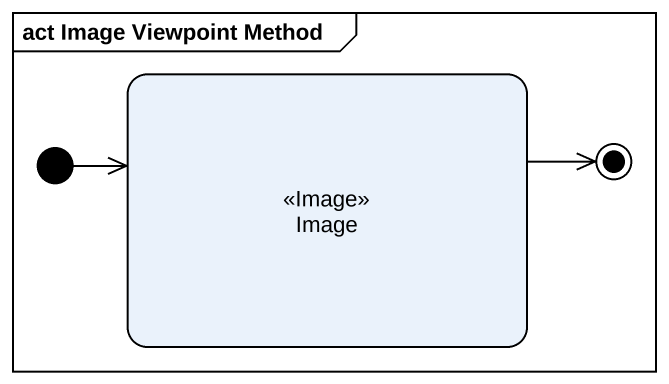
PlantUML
@startuml
mainframe act Image Viewpoint Method
hide empty description
state Image <<Image>>
[*] -right-> Image
Image -right-> [*]
@enduml
